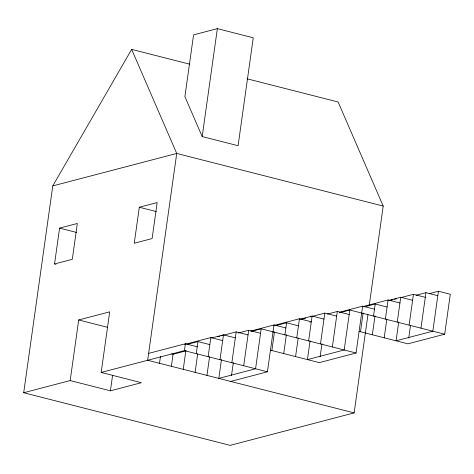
<?xml version="1.0" encoding="UTF-8"?>
<svg xmlns="http://www.w3.org/2000/svg" width="474" height="474" viewBox="0 0 474 474"><rect width="100%" height="100%" fill="white"/><g stroke="black" fill="none" stroke-linecap="round" stroke-linejoin="round"><path stroke-width="0.71" d="M367.937 314.718L354.137 412.89L230.186 445.359L23.7 392.733L52.768 185.915L131.654 49.385L189.724 64.186M54.54 263.965L59.576 228.124L77.339 223.473L72.297 259.314L54.54 263.965L55.962 264.326M70.182 380.557L78.702 319.962L109.69 311.845L101.175 372.446L141.4 382.696L110.406 390.813L70.182 380.557L23.7 392.733M110.406 390.813L112.563 375.479M139.315 207.239L134.255 243.257L152.101 238.582L157.161 202.564L139.315 207.239L156.337 211.576M159.513 363.291L160.485 356.407M202.191 136.565L217.359 28.641L253.258 37.79L238.09 145.714L202.191 136.565L184.896 96.631L193.576 34.875L217.359 28.641M171.375 366.313L173.069 354.25L185.796 350.914M101.175 372.446L184.416 350.642L185.381 343.763L197.237 346.784M183.237 369.335L185.921 350.209M196.272 353.663L197.966 341.6L209.828 344.622M195.092 372.357L197.658 354.09M208.133 356.685L210.817 337.559L222.679 340.581M206.954 375.378L209.573 356.738M219.989 359.707L223.485 334.863L235.341 337.885M221.459 359.576L218.81 378.4L255.569 368.778L261.186 328.826L356.057 353.006L362.64 306.168L374.496 309.19M231.851 362.729L236.182 331.895L248.044 334.917M231.49 375.615L233.327 362.539M243.707 365.756L248.696 330.271L260.558 333.293M230.672 381.428L267.425 371.8L274.008 324.963L285.869 327.984M271.863 350.541L274.452 332.12M284.904 334.869L286.598 322.806L298.454 325.828M283.725 353.563L286.391 334.561M296.76 337.891L299.45 318.765L311.305 321.787L309.895 322.16M295.58 356.584L298.199 337.938M308.621 340.913L312.111 316.069L323.973 319.091M310.085 340.782L307.442 359.606L344.195 349.978L349.812 310.032L444.683 334.206L450.3 294.259L438.438 291.232L429.254 293.643M320.477 343.934L324.814 313.101L336.67 316.122M320.116 356.821L321.953 343.745M332.339 346.956L337.322 311.477L349.184 314.499M360.489 331.747L363.078 313.326M369.27 305.226L383.205 206.072L338.134 102.005L247.084 78.803M373.53 316.075L375.224 304.006L387.086 307.028M372.351 334.768L375.023 315.767M385.392 319.097L388.076 299.971L399.938 302.993M384.207 337.79L386.831 319.144M397.248 322.119L400.743 297.269L412.599 300.297M398.717 321.988L396.068 340.812L432.827 331.184L438.438 291.232M409.109 325.14L413.441 294.307L425.302 297.328M408.742 338.021L410.478 325.674M420.965 328.162L425.954 292.683L437.81 295.705M52.768 185.915L176.725 153.452L383.205 206.072M148.623 353.385L185.381 343.763M184.664 344.408L210.817 337.559M211.469 338.009L223.485 334.863M187.366 344.373L197.966 341.6M217.803 336.712L219.924 336.155M221.34 335.782L236.182 331.895M238.09 333.05L248.696 330.271M250.681 331.077L274.008 324.963M274.002 325.431L299.45 318.765M251.285 331.415L261.186 328.826M300.095 319.215L312.111 316.069M275.287 325.762L286.598 322.806M301.488 319.209L305.73 318.101M310.677 316.804L324.814 313.101M327.427 314.066L337.322 311.477M339.313 312.277L362.64 306.168M339.917 312.621L349.812 310.032M363.339 306.447L388.076 299.971M363.914 306.968L375.224 304.006M388.721 300.421L400.743 297.269M390.819 300.232L392.94 299.675M394.356 299.307L396.477 298.75M401.425 297.453L413.441 294.307M273.006 332.493L274.422 332.12M416.059 295.272L425.954 292.683M361.638 313.693L363.759 313.142M356.057 353.006L319.298 362.628L270.47 350.185M444.683 334.206L407.93 343.834L359.096 331.391M59.576 228.124L76.598 232.461M78.702 319.962L107.634 327.338M184.416 350.642L267.425 371.8M171.677 353.894L173.069 354.25M354.137 412.89L147.657 360.27L176.725 153.452L131.654 49.385"/></g></svg>
